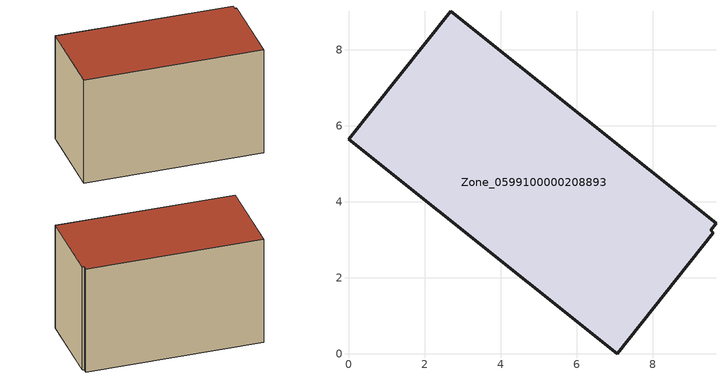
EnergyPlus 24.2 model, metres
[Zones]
Zone_0599100000208893
 floor ground (C_G): 9.67,3.43 9.53,3.25 9.6,3.19 7.07,0 0,5.64 2.69,9.01 z0.48
 wall outside (C_F): 9.67,3.43 2.69,9.01 0,5.64 7.07,0 9.6,3.19 9.53,3.25 9.67,3.43 z0.48:6.22
 roof outside (C_R): 9.53,3.25 9.67,3.43 2.69,9.01 0,5.64 7.07,0 9.6,3.19 z6.22
[BUILDING]
Pand.0599100000208893: North Axis=0; Terrain=City; Loads Convergence Tolerance Value=0.04; Temperature Convergence Tolerance Value=0.4; Solar Distribution=FullExterior; Maximum Number of Warmup Days=25; Minimum Number of Warmup Days=1
[Site:Location]
Rotterdam.The.Hague.AP_ZH_NLD Design_Conditions: Latitude=51.96; Longitude=4.45; Time Zone=1; Elevation=-4.5
[SITE:GROUNDTEMPERATURE:BUILDINGSURFACE]
18, 18, 18, 18, 18, 18, 18, 18, 18, 18, 18, 18
[MATERIAL] Thermal Absorptance=0.9; Solar Absorptance=0.7; Visible Absorptance=0.7
Name | Roughness | Thickness | Conductivity | Density | Specific Heat
G.TI.1946-1964 | MediumSmooth | 0.15 | 1 | 540 | 1210
F.TI.1946-1964 | Rough | 0.3 | 0.857143 | 1920 | 840
R.TI.1946-1964 | MediumRough | 0.2 | 0.277778 | 1500 | 1000
[CONSTRUCTION]
C_G: G.TI.1946-1964
C_F: F.TI.1946-1964
C_R: R.TI.1946-1964
[ZONE]
Zone_0599100000208893: Type=1; Multiplier=1; Ceiling Height=Autocalculate; Volume=Autocalculate; Floor Area=autocalculate; Part of Total Floor Area=Yes
[ZONEINFILTRATION:DESIGNFLOWRATE]
Infil_Zone_0599100000208893: Zone or ZoneList or Space or SpaceList=Zone_0599100000208893; Schedule=AlwaysOn; Design Flow Rate Calculation Method=Flow/Area; Flow Rate per Floor Area=0.003; Constant Term Coefficient=1; Temperature Term Coefficient=0; Velocity Term Coefficient=0; Velocity Squared Term Coefficient=0
[HVACTEMPLATE:ZONE:IDEALLOADSAIRSYSTEM]
Zone_0599100000208893: Maximum Heating Supply Air Temperature=50; Minimum Cooling Supply Air Temperature=13; Maximum Heating Supply Air Humidity Ratio=0.0156; Minimum Cooling Supply Air Humidity Ratio=0.0077; Heating Limit=NoLimit; Cooling Limit=NoLimit; Dehumidification Control Type=ConstantSensibleHeatRatio; Cooling Sensible Heat Ratio=0.7; Dehumidification Setpoint=60; Humidification Control Type=None; Humidification Setpoint=30; Outdoor Air Method=None; Outdoor Air Flow Rate per Person=0.00944; Outdoor Air Flow Rate per Zone Floor Area=0; Outdoor Air Flow Rate per Zone=0; Demand Controlled Ventilation Type=None; Outdoor Air Economizer Type=NoEconomizer; Heat Recovery Type=None; Sensible Heat Recovery Effectiveness=0.7; Latent Heat Recovery Effectiveness=0.65
[ZONECONTROL:THERMOSTAT]
ThermostatControl_Zone_0599100000208893: Zone or ZoneList=Zone_0599100000208893; Control Type Schedule=DualSetpointControlType; Control 1=Thermostat_Zone_0599100000208893; Temperature Difference Between Cutout And Setpoint=0
[THERMOSTATSETPOINT:DUALSETPOINT]
Thermostat_Zone_0599100000208893: Heating Setpoint Temperature Schedule=HeatingSetpoint_Zone_0599100000208893; Cooling Setpoint Temperature Schedule=CoolingSetpoint_Zone_0599100000208893
[SCHEDULE:COMPACT]
HeatingSetpoint_Zone_0599100000208893: Through: 12/31, For: AllDays, Until: 24:00, 21
CoolingSetpoint_Zone_0599100000208893: Through: 12/31, For: AllDays, Until: 24:00, 24
DualSetpointControlType: Through: 12/31, For: AllDays, Until: 24:00, 4
AlwaysOn: Through: 12/31, For: AllDays, Until: 24:00, 1
